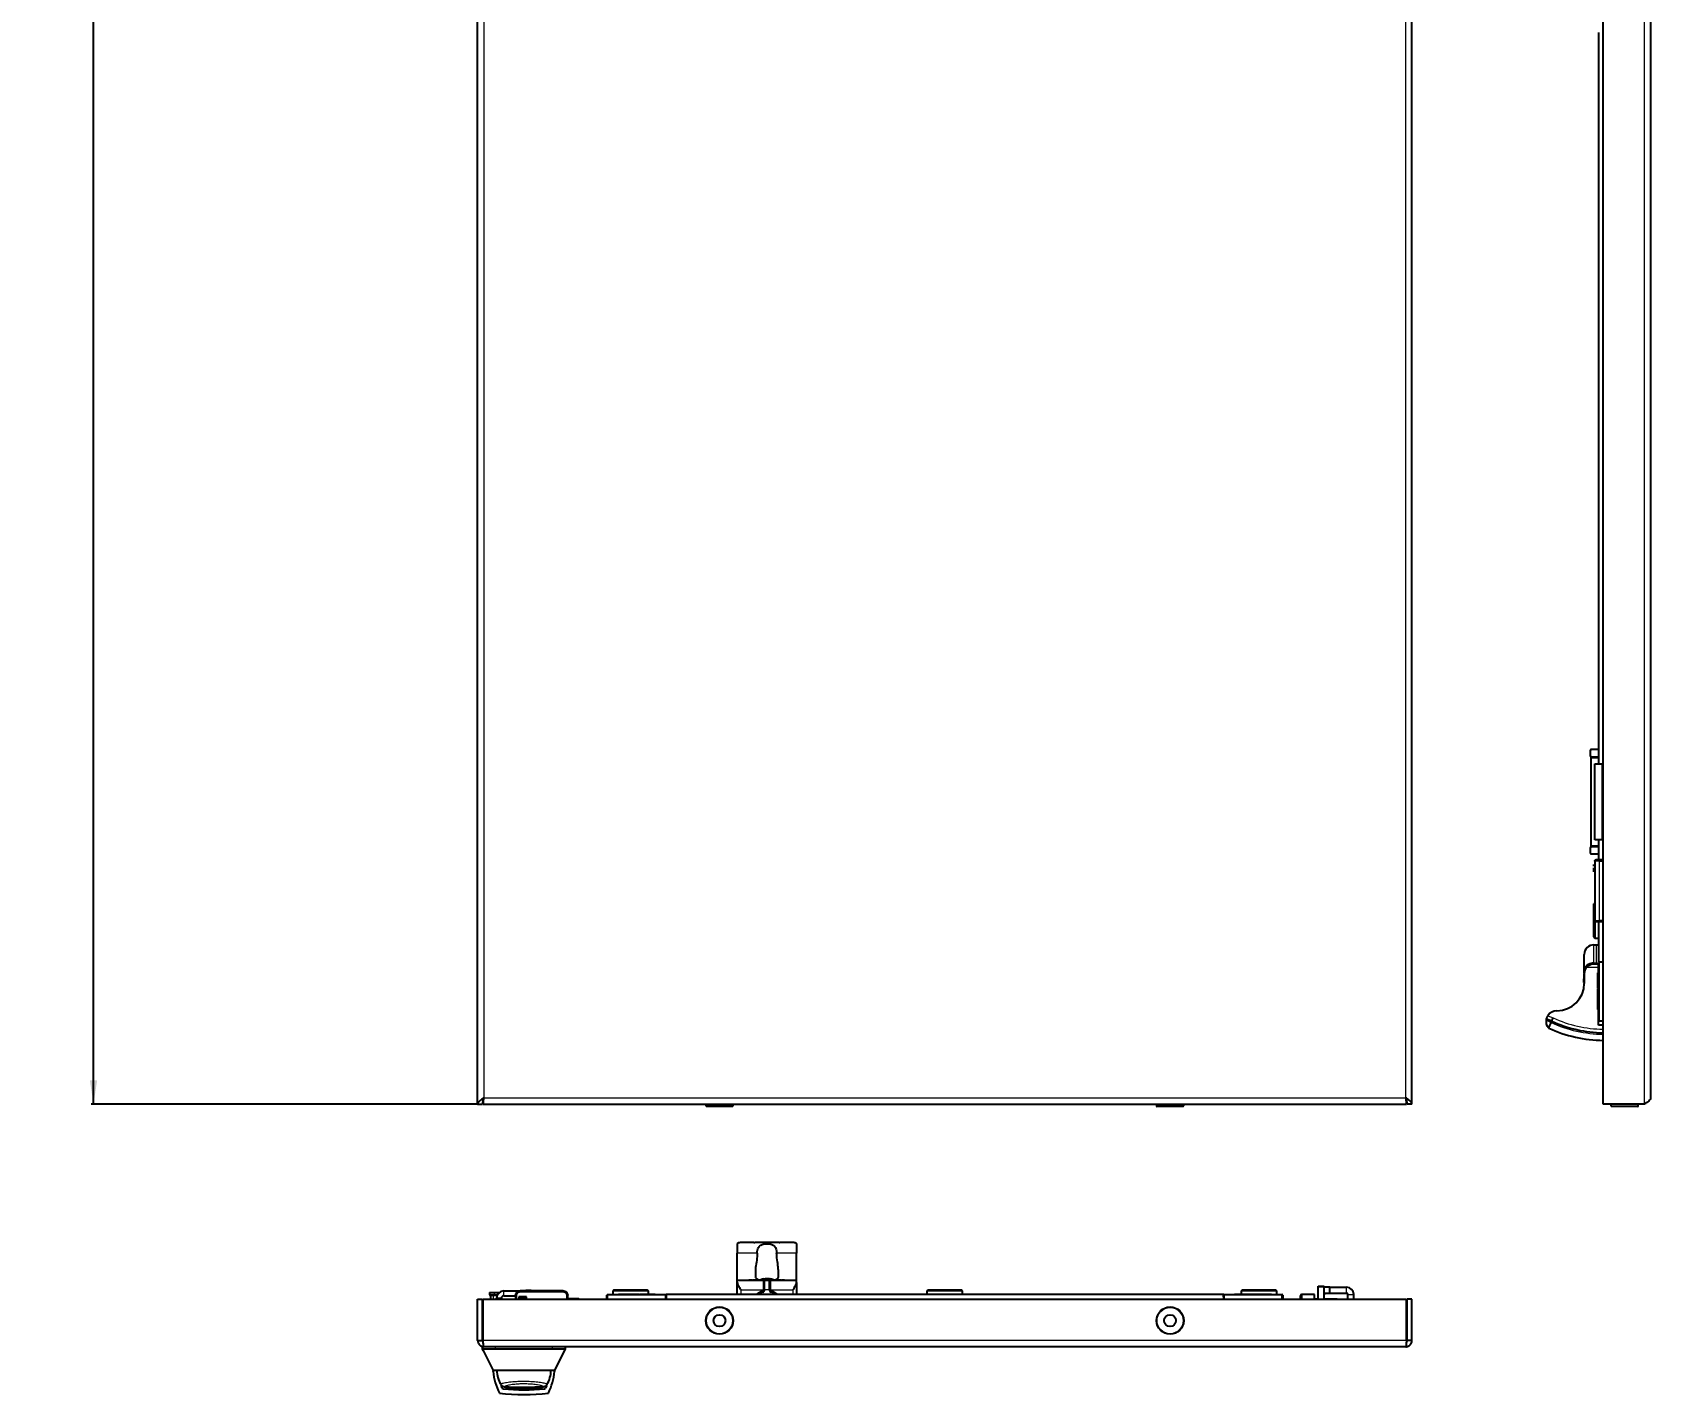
# Model space of a CAD drawing. Header units: millimetres. Extents: x -165 to 1228, y -811 to 1017.
# Drawn here: x -165 to 517, y -811 to -236 of the extents above; entities that cross this region are included whole.
import ezdxf

# ---------------------------------------------------------------- set-up
doc = ezdxf.new("R2010")
doc.units = ezdxf.units.MM
doc.layers.add('FORMAT', color=7, linetype='Continuous')
doc.styles.add('SLDTEXTSTYLE0', font='TXT', dxfattribs={"width": 0.75})
doc.dimstyles.new('SLDDIMSTYLE0', dxfattribs={"dimtxt": 20, "dimasz": 10, "dimexe": 0, "dimexo": 0.0625, "dimgap": 5, "dimtad": 2, "dimdec": 1, "dimrnd": 1e-09, "dimzin": 12, "dimdsep": 46, "dimtxsty": 'SLDTEXTSTYLE0', "dimsah": 1, "dimcen": 0.09, "dimadec": 0, "dimazin": 3, "dimtfac": 1, "dimtofl": 0, "dimtmove": 0, "dimatfit": 3, "dimfxl": 0, "dimfrac": 2, "dimtolj": 1, "dimtzin": 12, "dimarcsym": 0})

# ---------------------------------------------------------------- blocks, each defined once
blk = doc.blocks.new('_D_1')
at = {"layer": 'FORMAT'}
for p, q in [((22.59, 866.64), (-140.4, 866.64)), ((-139.4, -688.36), (-139.4, 866.64)), ((22.59, -688.36), (-140.4, -688.36))]:
    blk.add_line(p, q, dxfattribs=at)
for points in [[(-139.4, 866.64), (-140.94, 856.64), (-137.86, 856.64)], [(-139.4, -688.36), (-137.86, -678.36), (-140.94, -678.36)]]:
    blk.add_solid(points, dxfattribs=at)
at = {"layer": 'FORMAT', "insert": (-165.18, 59.58), "char_height": 20, "attachment_point": 1, "rotation": 90, "style": 'SLDTEXTSTYLE0'}
blk.add_mtext('1555', dxfattribs=at)

msp = doc.modelspace()

# ---------------------------------------------------------------- linework, layer by layer
at = {"color": 7, "linetype": 'Continuous', "lineweight": 25}
for p, q in [((22.6, -688.36), (22.6, 866.64)), ((416.6, -688.36), (416.6, 866.64)), ((497.27, -688.36), (497.27, 866.64)), ((517.27, 11.64), (517.27, -685.76)), ((495.27, -236.36), (495.27, -544.86)), ((495.27, -538.86), (492.22, -538.86)), ((491.72, -539.36), (491.72, -541.36)), ((492.22, -541.86), (495.27, -541.86)), ((492.22, -541.86), (492.22, -542.16)), ((492.22, -579.56), (492.22, -542.16)), ((492.22, -542.16), (495.22, -542.16)), ((493.77, -544.86), (496.77, -544.86)), ((493.77, -576.86), (493.77, -544.86)), ((494.72, -541.86), (494.72, -542.16)), ((495.22, -542.16), (495.27, -542.16)), ((497.27, -544.86), (496.77, -544.86)), ((495.22, -579.56), (492.22, -579.56)), ((492.22, -579.56), (492.22, -579.86)), ((495.27, -579.86), (492.22, -579.86)), ((496.77, -576.86), (493.77, -576.86)), ((494.72, -579.56), (494.72, -579.86)), ((495.27, -579.56), (495.22, -579.56)), ((495.27, -576.86), (495.27, -585.36)), ((496.77, -576.86), (497.27, -576.86)), ((491.72, -580.36), (491.72, -582.36)), ((492.22, -582.86), (495.27, -582.86)), ((493.67, -585.86), (493.67, -610.86)), ((497.27, -585.36), (495.67, -585.36)), ((493.67, -603.46), (493.27, -603.86)), ((493.27, -610.86), (493.27, -603.86)), ((493.27, -617.86), (493.27, -610.86)), ((493.77, -610.86), (493.77, -618.36)), ((495.27, -611.36), (495.27, -628.36)), ((495.67, -611.36), (497.27, -611.36)), ((493.27, -617.86), (493.77, -618.36)), ((493.77, -618.36), (495.27, -618.36)), ((489.27, -631.15), (489.27, -625.21)), ((489.27, -631.15), (489.27, -625.21)), ((493.27, -621.21), (493.3, -621.21)), ((493.27, -621.21), (493.27, -621.21)), ((493.3, -621.21), (494.26, -621.21)), ((494.26, -621.21), (495.27, -621.21)), ((489.17, -633.54), (489.27, -633.54)), ((489.17, -633.67), (489.27, -633.67)), ((489.17, -633.67), (489.17, -635.23)), ((489.27, -633.21), (489.27, -631.15)), ((489.27, -633.21), (489.27, -637.46)), ((493.27, -629.21), (495.27, -629.21)), ((495.07, -633.01), (495.27, -633.01)), ((495.07, -635.97), (495.07, -633.01)), ((495.27, -628.36), (495.57, -628.36)), ((495.27, -653.06), (495.27, -628.66)), ((495.57, -628.36), (496.22, -628.36)), ((496.22, -628.36), (497.27, -628.36)), ((489.16, -635.36), (489.17, -635.36)), ((489.17, -635.23), (489.27, -635.23)), ((489.17, -635.36), (489.27, -635.36)), ((489.17, -635.43), (489.27, -635.43)), ((489.17, -635.56), (489.27, -635.56)), ((489.17, -636.56), (489.17, -635.56)), ((489.17, -637.06), (489.17, -636.56)), ((489.17, -636.56), (489.27, -636.56)), ((489.17, -637.06), (489.27, -637.06)), ((495.05, -639.4), (495.27, -639.4)), ((495.07, -635.97), (495.27, -635.97)), ((495.07, -637.96), (495.07, -635.97)), ((495.07, -637.96), (495.27, -637.96)), ((495.07, -639.31), (495.07, -637.96)), ((495.07, -639.31), (495.27, -639.31)), ((495.07, -640.97), (495.07, -639.57)), ((495.07, -640.97), (495.27, -640.97)), ((495.07, -642.02), (495.07, -640.97)), ((495.07, -642.56), (495.05, -642.56)), ((495.07, -642.02), (495.27, -642.02)), ((495.07, -643.89), (495.07, -642.02)), ((495.07, -643.89), (495.27, -643.89)), ((495.07, -644.69), (495.07, -643.89)), ((495.07, -644.69), (495.27, -644.69)), ((475.54, -653.39), (473.38, -652.5)), ((495.07, -648.5), (495.27, -648.5)), ((495.27, -655.01), (495.27, -653.06)), ((497.27, -655.01), (495.27, -655.01)), ((497.27, -653.36), (495.57, -653.36)), ((22.6, -688.36), (24.6, -688.36)), ((24.9, -688.36), (24.9, -686.36)), ((24.9, -688.36), (414.3, -688.36)), ((118.85, -688.36), (118.85, -689.11)), ((130.35, -689.11), (130.35, -688.36)), ((308.85, -688.36), (308.85, -689.11)), ((320.35, -689.11), (320.35, -688.36)), ((414.3, -686.36), (414.3, -688.36)), ((416.6, -688.36), (414.6, -688.36)), ((514.67, -688.36), (497.27, -688.36)), ((500.52, -688.36), (500.52, -689.11)), ((512.02, -689.11), (512.02, -688.36)), ((127.61, -689.36), (119.1, -689.36)), ((130.1, -689.36), (127.61, -689.36)), ((320.1, -689.36), (309.1, -689.36)), ((511.77, -689.36), (500.77, -689.36)), ((132.1, -747.35), (132.1, -751.18)), ((139.12, -746.79), (133.6, -746.79)), ((140.01, -746.74), (139.49, -746.74)), ((149.2, -746.68), (140.01, -746.68)), ((149.72, -746.74), (149.2, -746.73)), ((155.6, -746.79), (150.08, -746.79)), ((157.1, -747.35), (157.1, -751.18)), ((132.1, -762.68), (132.1, -751.18)), ((157.1, -762.68), (157.1, -751.18)), ((132.1, -763.56), (132.1, -762.68)), ((132.1, -762.68), (145.6, -762.68)), ((132.1, -768.68), (132.1, -763.56)), ((136.98, -762.58), (136.98, -762.68)), ((137.12, -762.58), (137.12, -762.68)), ((137.24, -762.58), (137.24, -762.68)), ((138.05, -762.58), (137.24, -762.58)), ((138.05, -762.58), (138.05, -762.68)), ((138.2, -762.58), (138.2, -762.68)), ((138.32, -762.58), (138.32, -762.68)), ((138.66, -762.58), (138.66, -762.68)), ((138.84, -762.58), (138.84, -762.68)), ((139.38, -762.58), (139.38, -762.68)), ((139.75, -758.47), (139.75, -761.05)), ((139.85, -762.58), (139.85, -762.68)), ((140.02, -762.58), (140.02, -762.68)), ((140.48, -762.58), (140.48, -762.68)), ((140.62, -762.58), (140.62, -762.68)), ((140.74, -762.58), (140.74, -762.68)), ((141.05, -762.58), (141.05, -762.68)), ((142.33, -762.58), (141.21, -762.58)), ((142.33, -762.58), (142.33, -762.68)), ((142.47, -762.58), (142.47, -762.68)), ((142.66, -762.58), (142.66, -762.68)), ((142.67, -762.58), (142.67, -762.68)), ((143.27, -762.58), (142.67, -762.58)), ((143.27, -762.58), (143.27, -762.68)), ((143.53, -762.36), (143.51, -762.13)), ((143.58, -762.36), (143.54, -762.06)), ((143.56, -762.21), (143.56, -762.13)), ((144.16, -762.58), (143.59, -762.58)), ((143.6, -766.68), (143.6, -762.68)), ((143.6, -762.68), (145.6, -762.68)), ((144.16, -762.58), (144.16, -762.68)), ((144.17, -762.58), (144.17, -762.68)), ((144.17, -762.58), (144.35, -762.58)), ((144.35, -762.58), (144.35, -762.58)), ((144.35, -762.58), (144.35, -762.68)), ((144.37, -762.58), (144.37, -762.68)), ((144.38, -762.09), (144.38, -762.06)), ((144.52, -762.58), (144.52, -762.68)), ((145.32, -762.58), (144.52, -762.58)), ((145.32, -762.58), (145.32, -762.68)), ((145.46, -762.58), (145.46, -762.68)), ((145.58, -762.58), (145.58, -762.68)), ((145.6, -762.68), (145.6, -766.68)), ((145.65, -762.13), (145.66, -762.06)), ((145.68, -762.61), (145.87, -762.61)), ((146.01, -762.25), (146.02, -762.13)), ((146.01, -762.58), (146.01, -762.68)), ((146.1, -762.68), (157.1, -762.68)), ((146.14, -762.58), (146.14, -762.68)), ((146.51, -762.58), (146.51, -762.68)), ((146.76, -762.58), (146.76, -762.68)), ((146.88, -762.58), (146.88, -762.68)), ((147.02, -762.58), (147.02, -762.68)), ((147.14, -762.58), (147.14, -762.68)), ((147.57, -762.58), (147.57, -762.68)), ((147.6, -762.58), (147.57, -762.58)), ((147.61, -762.58), (147.61, -762.68)), ((147.64, -762.58), (147.64, -762.68)), ((147.81, -762.58), (147.81, -762.68)), ((148.16, -762.58), (148.16, -762.68)), ((148.65, -762.58), (148.65, -762.68)), ((148.84, -762.58), (148.84, -762.68)), ((149.19, -762.58), (149.19, -762.68)), ((149.34, -762.58), (149.34, -762.68)), ((150.4, -762.58), (149.34, -762.58)), ((149.45, -761.05), (149.45, -758.47)), ((150.4, -762.58), (150.4, -762.68)), ((150.71, -762.58), (150.71, -762.68)), ((150.88, -762.58), (150.88, -762.68)), ((151.25, -762.58), (151.25, -762.68)), ((152.01, -762.58), (151.25, -762.58)), ((152.01, -762.58), (152.01, -762.68)), ((157.1, -763.56), (157.1, -762.68)), ((157.1, -763.56), (157.1, -768.68)), ((22.6, -770.68), (24.6, -770.68)), ((22.6, -788.08), (22.6, -770.68)), ((24.6, -788.08), (24.6, -770.68)), ((24.9, -788.08), (24.9, -770.68)), ((24.9, -770.68), (414.3, -770.68)), ((27.6, -767.78), (27.6, -768.68)), ((27.6, -767.78), (29.6, -767.78)), ((29.6, -769.08), (28, -769.08)), ((28.2, -770.68), (28.1, -769.08)), ((29.6, -767.78), (31.8, -767.78)), ((30.81, -769.08), (29.6, -769.08)), ((30.6, -770.68), (30.6, -770.18)), ((32.6, -770.68), (32.6, -770.18)), ((33.6, -767.18), (40.1, -767.18)), ((33.6, -769.18), (38.6, -769.18)), ((38.6, -769.08), (38.6, -770.68)), ((43.2, -769.63), (40, -769.63)), ((40, -769.63), (40, -770.68)), ((40, -770.38), (43.2, -770.38)), ((58.6, -767.08), (40.6, -767.08)), ((43.2, -770.68), (43.2, -769.63)), ((60.6, -770.68), (60.6, -769.08)), ((65, -770.48), (60.6, -770.48)), ((77.1, -770.68), (77.1, -768.98)), ((77.4, -768.68), (101.8, -768.68)), ((80.1, -766.68), (79.6, -767.18)), ((79.6, -767.18), (79.6, -768.68)), ((94.6, -767.18), (79.6, -767.18)), ((80.1, -766.68), (94.1, -766.68)), ((81.96, -768.48), (81.96, -768.68)), ((85.77, -768.48), (85.77, -768.68)), ((85.77, -768.48), (86.57, -768.48)), ((86.57, -768.48), (86.57, -768.68)), ((86.57, -768.48), (88.44, -768.48)), ((87.9, -768.48), (87.9, -768.46)), ((88.44, -768.48), (88.44, -768.68)), ((88.44, -768.48), (89.49, -768.48)), ((89.49, -768.48), (89.49, -768.68)), ((89.49, -768.48), (90.89, -768.48)), ((91.06, -768.46), (91.06, -768.68)), ((91.15, -768.48), (91.15, -768.68)), ((91.15, -768.48), (92.5, -768.48)), ((92.5, -768.48), (92.5, -768.68)), ((92.5, -768.48), (94.5, -768.48)), ((94.6, -767.18), (94.1, -766.68)), ((94.5, -768.48), (94.5, -768.68)), ((94.5, -768.48), (97.45, -768.48)), ((94.6, -768.48), (94.6, -767.18)), ((97.45, -768.48), (97.45, -768.68)), ((337.1, -768.68), (102.1, -768.68)), ((102.1, -768.68), (102.1, -768.98)), ((102.1, -768.98), (102.1, -769.63)), ((102.1, -769.63), (102.1, -770.68)), ((143.6, -766.68), (143.6, -766.71)), ((145.6, -766.71), (145.6, -766.68)), ((212.6, -766.68), (212.1, -767.18)), ((212.1, -767.18), (212.1, -768.68)), ((226.1, -767.18), (212.1, -767.18)), ((212.6, -766.68), (225.66, -766.68)), ((225.66, -766.68), (226.6, -766.68)), ((227.1, -767.18), (226.1, -767.18)), ((227.1, -767.18), (226.6, -766.68)), ((227.1, -768.68), (227.1, -767.18)), ((337.1, -768.68), (337.1, -768.98)), ((337.1, -769.63), (337.1, -768.98)), ((337.1, -769.63), (337.1, -770.68)), ((337.4, -768.68), (361.8, -768.68)), ((341.75, -768.48), (341.75, -768.68)), ((341.75, -768.48), (342.1, -768.48)), ((342.1, -768.48), (342.1, -768.68)), ((342.1, -768.48), (342.35, -768.48)), ((342.35, -768.48), (342.35, -768.68)), ((342.35, -768.48), (342.46, -768.48)), ((342.46, -768.48), (342.46, -768.68)), ((343.49, -768.48), (343.49, -768.68)), ((343.49, -768.48), (344.14, -768.48)), ((344.16, -768.48), (344.16, -768.68)), ((344.16, -768.48), (344.5, -768.48)), ((344.5, -768.48), (344.5, -768.68)), ((345.1, -766.68), (344.6, -767.18)), ((344.6, -767.18), (344.6, -768.48)), ((359.6, -767.18), (344.6, -767.18)), ((345.1, -766.68), (359.1, -766.68)), ((347.82, -768.68), (347.82, -768.46)), ((347.95, -768.48), (348.73, -768.48)), ((348.73, -768.48), (349.53, -768.48)), ((348.73, -768.48), (348.73, -768.68)), ((349.53, -768.48), (349.53, -768.68)), ((349.53, -768.48), (350.01, -768.48)), ((350.01, -768.48), (350.01, -768.68)), ((350.01, -768.48), (351.4, -768.48)), ((351.04, -768.46), (351.04, -768.48)), ((351.4, -768.48), (351.4, -768.68)), ((351.4, -768.48), (352.45, -768.48)), ((352.45, -768.48), (352.45, -768.68)), ((353.5, -768.48), (353.5, -768.68)), ((353.5, -768.48), (355.46, -768.48)), ((355.46, -768.48), (355.46, -768.68)), ((355.46, -768.48), (357.45, -768.48)), ((357.45, -768.48), (357.45, -768.68)), ((359.6, -767.18), (359.1, -766.68)), ((359.6, -768.68), (359.6, -767.18)), ((362.1, -768.98), (362.1, -770.68)), ((369.55, -770.68), (369.55, -769.23)), ((375.55, -768.63), (370.15, -768.63)), ((375.55, -770.68), (375.55, -768.63)), ((377.05, -770.63), (375.8, -770.63)), ((377.05, -765.63), (377.05, -765.13)), ((377.05, -765.13), (379.55, -765.13)), ((377.05, -770.68), (377.05, -765.63)), ((379.55, -765.13), (379.55, -765.63)), ((379.55, -770.68), (379.55, -765.63)), ((380.05, -765.63), (379.55, -765.67)), ((385, -770.63), (379.55, -770.63)), ((382.05, -765.63), (380.05, -765.63)), ((380.05, -768.13), (382.05, -768.13)), ((382.05, -765.63), (389.05, -765.63)), ((382.05, -768.13), (382.05, -765.63)), ((382.05, -768.13), (389.05, -768.13)), ((385.05, -770.68), (385, -770.63)), ((385, -770.68), (385, -770.63)), ((389.55, -770.68), (389.55, -768.63)), ((392.05, -770.68), (392.05, -768.63)), ((414.3, -788.08), (414.3, -770.68)), ((416.6, -770.68), (414.6, -770.68)), ((414.6, -788.08), (414.6, -770.68)), ((416.6, -788.08), (416.6, -770.68)), ((22.6, -788.08), (24.6, -788.08)), ((24.6, -791.68), (24.6, -790.68)), ((25.2, -790.68), (24.6, -790.68)), ((414, -790.68), (25.2, -790.68)), ((55.1, -800.68), (59.63, -791.63)), ((59.6, -791.68), (59.6, -790.68)), ((416.6, -788.08), (414.6, -788.08)), ((54.1, -791.68), (30.1, -791.68)), ((31.5, -800.68), (29.1, -800.68)), ((29.14, -800.68), (29.14, -800.89)), ((52.7, -800.68), (31.5, -800.68)), ((55.1, -800.68), (52.7, -800.68)), ((55.06, -800.89), (55.06, -800.68)), ((36.27, -807.67), (47.87, -807.67)), ((36.27, -807.67), (36.42, -807.67))]:
    msp.add_line(p, q, dxfattribs=at)
at = {"color": 8, "linetype": 'Continuous', "lineweight": 18}
for p, q in [((414, -685.76), (414, 864.04)), ((514.67, -688.36), (514.67, 866.64)), ((25.2, 11.67), (25.2, -685.76)), ((495.22, -542.16), (495.22, -541.86)), ((495.22, -544.86), (495.22, -542.16)), ((496.77, -576.86), (496.77, -544.86)), ((495.22, -579.56), (495.22, -576.86)), ((495.22, -579.86), (495.22, -579.56)), ((495.67, -585.86), (497.27, -585.86)), ((495.67, -610.86), (495.67, -585.86)), ((497.27, -610.86), (495.67, -610.86)), ((489.27, -625.21), (489.27, -625.21)), ((493.3, -628.71), (493.3, -621.21)), ((494.26, -621.21), (494.26, -628.71)), ((495.27, -630.71), (490.15, -630.71)), ((493.27, -629.21), (493.27, -628.71)), ((493.27, -628.71), (493.3, -628.71)), ((493.3, -629.21), (493.3, -628.71)), ((493.3, -628.71), (494.26, -628.71)), ((494.26, -628.71), (495.27, -628.71)), ((495.27, -628.66), (495.57, -628.66)), ((495.57, -628.36), (495.57, -628.66)), ((495.57, -628.66), (495.57, -653.06)), ((497.27, -628.66), (495.57, -628.66)), ((495.07, -647.27), (495.27, -647.27)), ((473.94, -651.11), (476.14, -652.02)), ((495.27, -653.06), (495.57, -653.06)), ((495.57, -653.06), (497.27, -653.06)), ((495.57, -653.06), (495.57, -653.36)), ((25.2, -685.76), (414, -685.76)), ((118.85, -689.11), (127.75, -689.11)), ((127.75, -689.11), (130.35, -689.11)), ((308.85, -689.11), (320.35, -689.11)), ((500.52, -689.11), (512.02, -689.11)), ((140.51, -751.18), (132.1, -751.18)), ((157.1, -751.18), (148.69, -751.18)), ((141.21, -762.58), (141.21, -762.68)), ((143.1, -766.68), (143.1, -762.68)), ((146.1, -762.68), (146.1, -766.68)), ((27.6, -768.68), (29.6, -768.68)), ((29.1, -769.08), (29.2, -770.68)), ((29.6, -767.78), (29.6, -768.68)), ((29.6, -769.08), (29.6, -768.68)), ((29.6, -768.68), (31, -768.68)), ((32.6, -770.18), (30.6, -770.18)), ((33.6, -769.18), (33.6, -767.18)), ((39.1, -770.68), (39.1, -769.08)), ((43.2, -769.83), (40, -769.83)), ((40.6, -767.58), (58.6, -767.58)), ((60.1, -769.08), (60.1, -770.68)), ((65, -770.68), (65, -770.48)), ((77.4, -768.98), (77.1, -768.98)), ((77.4, -768.68), (77.4, -768.98)), ((77.4, -768.98), (77.4, -770.68)), ((101.8, -768.98), (77.4, -768.98)), ((83.2, -768.48), (83.2, -768.68)), ((101.8, -768.68), (101.8, -768.98)), ((101.8, -770.68), (101.8, -768.98)), ((102.1, -768.98), (101.8, -768.98)), ((133.6, -766.68), (143.1, -766.68)), ((133.6, -766.68), (133.6, -768.68)), ((142.74, -767.19), (142.88, -767.67)), ((143.1, -766.71), (143.1, -766.68)), ((143.1, -766.68), (143.6, -766.68)), ((143.1, -766.71), (143.6, -766.71)), ((145.6, -766.68), (143.6, -766.68)), ((145.6, -766.68), (146.1, -766.68)), ((145.6, -766.71), (146.1, -766.71)), ((146.1, -766.68), (146.1, -766.71)), ((146.1, -766.68), (155.6, -766.68)), ((146.33, -767.67), (146.46, -767.19)), ((155.6, -768.68), (155.6, -766.68)), ((337.4, -768.98), (337.1, -768.98)), ((337.4, -768.98), (337.4, -768.68)), ((337.4, -768.98), (337.4, -770.68)), ((361.8, -768.98), (337.4, -768.98)), ((346.23, -768.48), (346.23, -768.68)), ((361.8, -768.68), (361.8, -768.98)), ((361.8, -770.68), (361.8, -768.98)), ((362.1, -768.98), (361.8, -768.98)), ((370.15, -768.63), (370.15, -770.68)), ((375.8, -770.63), (375.8, -770.68)), ((379.55, -765.63), (377.05, -765.63)), ((389.05, -768.13), (389.05, -765.63)), ((389.55, -768.63), (392.05, -768.63)), ((414.3, -788.08), (24.9, -788.08)), ((30.1, -791.68), (30.1, -790.68)), ((54.1, -791.68), (54.1, -790.68))]:
    msp.add_line(p, q, dxfattribs=at)
at = {"color": 7, "linetype": 'Continuous', "lineweight": 25, "flags": 128}
for points in [[(414.6, -777.18), (414.46, -776.93), (414.3, -776.66)], [(414.3, -785.7), (414.46, -785.43), (414.6, -785.18)], [(32.99, -808.11), (32.63, -807.22), (32.52, -806.94)], [(51.8, -806.63), (51.58, -807.22), (51.22, -808.11)]]:
    msp.add_lwpolyline(points, dxfattribs=at)
at = {"color": 8, "linetype": 'Continuous', "lineweight": 18, "flags": 128}
for points in [[(414.3, -777.26), (414.59, -777.85), (414.6, -777.87)], [(414.6, -784.5), (414.59, -784.52), (414.3, -785.11)]]:
    msp.add_lwpolyline(points, dxfattribs=at)
at = {"color": 7, "linetype": 'Continuous', "lineweight": 25}
for centre, radius in [((124.6, -779.68), 5.75), ((124.6, -779.68), 2.5), ((314.6, -779.68), 5.75), ((314.6, -779.68), 2.5)]:
    msp.add_circle(centre, radius, dxfattribs=at)
at = {"color": 8, "linetype": 'Continuous', "lineweight": 18}
for centre in [(124.6, -779.68), (314.6, -779.68)]:
    msp.add_circle(centre, 5.5, dxfattribs=at)
at = {"color": 7, "linetype": 'Continuous', "lineweight": 25}
for centre, radius, start, end in [((492.22, -539.36), 0.5, 90, 180), ((492.22, -541.36), 0.5, 180, 270), ((492.22, -580.36), 0.5, 90, 180), ((492.22, -582.36), 0.5, 180, 270), ((493.27, -625.21), 4, 90, 180), ((493.27, -625.21), 4, 90, 180), ((493.27, -633.21), 4, 141.31781, 180), ((495.57, -628.66), 0.3, 90, 180), ((477.77, -637.46), 11.5, 270, 0), ((477.77, -653.46), 4.5, 90, 148.43185), ((498.27, -603.31), 55, 245.58594, 268.9582), ((495.57, -653.06), 0.3, 180, 270), ((498.27, -603.31), 58.2, 245.70354, 269.01549), ((119.1, -689.11), 0.25, 180, 270), ((130.1, -689.11), 0.25, 270, 0), ((309.1, -689.11), 0.25, 180, 270), ((320.1, -689.11), 0.25, 270, 0), ((500.77, -689.11), 0.25, 180, 270), ((511.77, -689.11), 0.25, 270, 0), ((144.6, -769.98), 8, 98.41771, 108.44436), ((144.63, -766.32), 4.34, 104.99458, 114.66368), ((143.29, -767.89), 5.54, 85.14071, 94.85929), ((143.64, -762.15), 0.133, 135.20997, 169.83797), ((144.66, -770.08), 8.03, 91.99978, 97.83609), ((145.01, -763.73), 1.85, 119.67191, 132.73716), ((145.08, -768.55), 6.5, 92.24647, 98.7173), ((144.13, -768.5), 6.45, 85.77538, 87.76397), ((144.55, -770.08), 8.03, 82.16391, 88.00022), ((144.45, -766.4), 4.43, 65.15746, 74.45727), ((145.53, -763.69), 1.64, 72.5824, 85.536), ((144.6, -769.98), 8, 70.1778, 81.58229), ((144.61, -769.02), 7.03, 70.80686, 78.43412), ((146.62, -764.71), 2.36, 82.549, 97.451), ((28, -768.68), 0.4, 180, 270), ((33.6, -770.18), 3, 90, 180), ((33.6, -770.18), 1, 90, 180), ((65, -771.08), 0.6, 41.81031, 90), ((77.4, -768.98), 0.3, 90, 180), ((101.8, -768.98), 0.3, 0, 90), ((144.6, -773.68), 6.25, 106.01339, 126.8699), ((142.6, -766.71), 1, 286.01339, 0), ((146.6, -766.71), 1, 180, 253.98661), ((144.6, -773.68), 6.25, 53.1301, 73.98661), ((337.4, -768.98), 0.3, 90, 180), ((361.8, -768.98), 0.3, 0, 90), ((370.15, -769.23), 0.6, 90, 180), ((375.8, -770.38), 0.25, 180, 270), ((380.05, -768.63), 0.5, 90, 180), ((389.05, -768.63), 3, 0, 90), ((389.05, -768.63), 0.5, 360, 90), ((407.1, -781.18), 7.5, 343.7398, 16.2602), ((21.16, -800.89), 7.98, 358.26695, 359.99994), ((55.99, -798.33), 27, 185.96099, 206.16954), ((42.1, -800.68), 11.4, 180, 210.87421), ((42.1, -800.68), 11.4, 329.05608, 0), ((28.21, -798.33), 27, 333.83046, 354.03918), ((63.04, -800.89), 7.98, 180, 181.7325), ((42.1, -728.89), 82, 262.75342, 277.24658), ((33.45, -807.92), 0.5, 203.04365, 263.74905), ((42.1, -728.89), 80, 263.74905, 276.25095), ((50.76, -807.92), 0.5, 276.25095, 336.95635)]:
    msp.add_arc(centre, radius, start, end, dxfattribs=at)
at = {"color": 8, "linetype": 'Continuous', "lineweight": 18}
for centre, radius, start, end in [((493.27, -633.21), 4.5, 90, 152.71955), ((493.77, -628.72), 0.491, 271.15589, 1.11103), ((498.27, -603.31), 55.65, 245.60841, 268.97035), ((498.27, -603.31), 53.5, 245.55903, 268.92899), ((144.6, -773.68), 6.75, 106.01339, 132.20545), ((142.6, -766.71), 0.5, 286.01339, 0), ((146.6, -766.71), 0.5, 180, 253.98661), ((144.6, -773.68), 6.75, 47.79455, 73.98661)]:
    msp.add_arc(centre, radius, start, end, dxfattribs=at)
at = {"color": 7, "linetype": 'Continuous', "lineweight": 25}
for points in [[(493.67, -585.86), (493.68, -585.79), (493.69, -585.66), (493.81, -585.5), (493.98, -585.38), (494.11, -585.37), (494.17, -585.36)], [(495.67, -585.36), (495.48, -585.36), (495.08, -585.36), (494.59, -585.36), (494.24, -585.36), (494.19, -585.36), (494.17, -585.36)], [(494.17, -611.36), (494.11, -611.35), (493.98, -611.34), (493.81, -611.22), (493.69, -611.06), (493.68, -610.93), (493.67, -610.86)], [(494.17, -611.36), (494.19, -611.36), (494.24, -611.36), (494.59, -611.36), (495.08, -611.36), (495.48, -611.36), (495.67, -611.36)], [(38.6, -769.08), (38.63, -768.82), (38.69, -768.3), (39.15, -767.64), (39.82, -767.17), (40.34, -767.11), (40.6, -767.08)], [(58.6, -767.08), (58.86, -767.11), (59.39, -767.17), (60.05, -767.64), (60.51, -768.3), (60.57, -768.82), (60.6, -769.08)]]:
    msp.add_open_spline(points, degree=3, dxfattribs=at)
at = {"color": 8, "linetype": 'Continuous', "lineweight": 18}
for points in [[(495.67, -585.86), (495.41, -585.86), (494.89, -585.86), (494.23, -585.86), (493.76, -585.86), (493.7, -585.86), (493.67, -585.86)], [(495.67, -585.36), (495.67, -585.37), (495.67, -585.38), (495.67, -585.5), (495.67, -585.66), (495.67, -585.79), (495.67, -585.86)], [(493.67, -610.86), (493.7, -610.86), (493.76, -610.86), (494.23, -610.86), (494.89, -610.86), (495.41, -610.86), (495.67, -610.86)], [(495.67, -610.86), (495.67, -610.93), (495.67, -611.06), (495.67, -611.22), (495.67, -611.34), (495.67, -611.35), (495.67, -611.36)], [(39.1, -769.08), (39.04, -769.08), (38.91, -769.08), (38.74, -769.08), (38.62, -769.08), (38.61, -769.08), (38.6, -769.08)], [(39.1, -769.08), (39.12, -768.89), (39.17, -768.49), (39.52, -768), (40.01, -767.65), (40.41, -767.6), (40.6, -767.58)], [(40.6, -767.08), (40.6, -767.09), (40.6, -767.1), (40.6, -767.22), (40.6, -767.39), (40.6, -767.52), (40.6, -767.58)], [(58.6, -767.58), (58.6, -767.52), (58.6, -767.39), (58.6, -767.22), (58.6, -767.1), (58.6, -767.09), (58.6, -767.08)], [(58.6, -767.58), (58.8, -767.6), (59.19, -767.65), (59.69, -768), (60.03, -768.49), (60.08, -768.89), (60.1, -769.08)], [(60.1, -769.08), (60.17, -769.08), (60.3, -769.08), (60.46, -769.08), (60.58, -769.08), (60.59, -769.08), (60.6, -769.08)]]:
    msp.add_open_spline(points, degree=3, dxfattribs=at)
at = {"color": 7, "linetype": 'Continuous', "lineweight": 25}
for points, knots in [([(493.37, -587.86), (493.37, -587.8), (493.37, -587.72), (493.37, -587.63), (493.37, -587.54), (493.37, -587.41), (493.37, -587.38), (493.37, -587.36)], [0, 0, 0, 0, 0.124693, 0.187182, 0.249773, 0.500039, 1, 1, 1, 1]), ([(493.37, -588.07), (493.37, -588.06), (493.37, -588.06), (493.37, -588.05), (493.37, -588.04), (493.37, -588.02), (493.37, -587.98), (493.37, -587.93), (493.37, -587.89), (493.37, -587.87), (493.37, -587.86)], [0, 0, 0, 0, 0.128825, 0.180169, 0.243397, 0.36986, 0.499864, 0.749649, 0.843476, 1, 1, 1, 1]), ([(493.37, -589.58), (493.37, -589.5), (493.37, -589.34), (493.37, -589.12), (493.37, -588.95), (493.37, -588.78), (493.37, -588.67), (493.37, -588.66), (493.37, -588.65)], [0, 0, 0, 0, 0.1250486, 0.2498861, 0.3708558, 0.4998199, 0.7496086, 1, 1, 1, 1]), ([(493.37, -590.42), (493.37, -590.41), (493.37, -590.4), (493.37, -590.31), (493.37, -590.22), (493.37, -590.09), (493.37, -589.88), (493.37, -589.7), (493.37, -589.58)], [0, 0, 0, 0, 0.25007, 0.379181, 0.500499, 0.62417, 0.750842, 1, 1, 1, 1]), ([(493.37, -606.3), (493.37, -606.31), (493.37, -606.32), (493.37, -606.41), (493.37, -606.5), (493.37, -606.63), (493.37, -606.84), (493.37, -607.02), (493.37, -607.15)], [0, 0, 0, 0, 0.25007, 0.379559, 0.500499, 0.624556, 0.750843, 1, 1, 1, 1]), ([(493.37, -607.15), (493.37, -607.18), (493.37, -607.26), (493.37, -607.42), (493.37, -607.6), (493.37, -607.78), (493.37, -607.94), (493.37, -608.05), (493.37, -608.06), (493.37, -608.07)], [0, 0, 0, 0, 0.062637, 0.125278, 0.250072, 0.374841, 0.499994, 0.749696, 1, 1, 1, 1]), ([(493.37, -608.65), (493.37, -608.66), (493.37, -608.66), (493.37, -608.67), (493.37, -608.68), (493.37, -608.7), (493.37, -608.77), (493.37, -608.82), (493.37, -608.86)], [0, 0, 0, 0, 0.13107, 0.182437, 0.243796, 0.371388, 0.500442, 1, 1, 1, 1]), ([(493.37, -608.86), (493.37, -608.89), (493.37, -608.94), (493.37, -609.03), (493.37, -609.09), (493.37, -609.18), (493.37, -609.31), (493.37, -609.34), (493.37, -609.36)], [0, 0, 0, 0, 0.062686, 0.125173, 0.187628, 0.250185, 0.500314, 1, 1, 1, 1]), ([(489.17, -633.54), (489.17, -633.54), (489.17, -633.54), (489.17, -633.57), (489.17, -633.62), (489.17, -633.66), (489.17, -633.67)], [0, 0, 0, 0, 0.280836, 0.55925, 0.779182, 1, 1, 1, 1]), ([(489.27, -633.14), (489.27, -633.14), (489.27, -633.14), (489.27, -633.13), (489.27, -633.12), (489.27, -633.03), (489.27, -632.7), (489.27, -632.07), (489.27, -631.47), (489.27, -631.15)], [0, 0, 0, 0, 0.00167, 0.003889, 0.009531, 0.034361, 0.132751, 0.526214, 1, 1, 1, 1]), ([(490.15, -630.71), (490.32, -630.52), (490.75, -630.05), (491.69, -629.47), (492.58, -629.24), (493.16, -629.21), (493.27, -629.21), (493.27, -629.21)], [0, 0, 0, 0, 0.19414, 0.485275, 0.898779, 0.996769, 1, 1, 1, 1]), ([(489.17, -635.23), (489.17, -635.25), (489.17, -635.29), (489.17, -635.33), (489.17, -635.36), (489.17, -635.36), (489.17, -635.36)], [0, 0, 0, 0, 0.280953, 0.559391, 0.779073, 1, 1, 1, 1]), ([(489.17, -635.29), (489.17, -635.32), (489.17, -635.36), (489.17, -635.43), (489.17, -635.43), (489.17, -635.43)], [0, 0, 0, 0, 0.280801, 0.559621, 1, 1, 1, 1]), ([(495.07, -647.27), (495.07, -646.89), (495.07, -646.19), (495.07, -645.34), (495.07, -644.89), (495.07, -644.87)], [0, 0, 0, 0, 0.522437, 0.975649, 1, 1, 1, 1]), ([(495.07, -648.5), (495.07, -648.32), (495.07, -647.98), (495.07, -647.49), (495.07, -647.27)], [0, 0, 0, 0, 0.5368, 1, 1, 1, 1]), ([(474.32, -656.35), (474.29, -656.32), (474.21, -656.22), (473.75, -655.58), (473.23, -654.39), (473.3, -653.22), (473.33, -652.73)], [0, 0, 0, 0, 0.101651, 0.345128, 0.729048, 1, 1, 1, 1]), ([(473.38, -652.5), (473.37, -652.55), (473.35, -652.62), (473.33, -652.71), (473.33, -652.73)], [0, 0, 0, 0, 0.789403, 1, 1, 1, 1]), ([(475.29, -653.99), (475.29, -653.99), (475.29, -653.98), (475.29, -653.97), (475.27, -653.94), (475.16, -653.84), (474.66, -653.52), (474.02, -653.15), (473.48, -652.82), (473.33, -652.73)], [0, 0, 0, 0, 0.003748, 0.008698, 0.018275, 0.054741, 0.199177, 0.774578, 1, 1, 1, 1]), ([(473.38, -652.5), (473.38, -652.48), (473.39, -652.45), (473.45, -652.2), (473.57, -651.84), (473.74, -651.45), (473.88, -651.21), (473.94, -651.11)], [0, 0, 0, 0, 0.2129, 0.425707, 0.640613, 0.853382, 1, 1, 1, 1]), ([(474.32, -656.35), (474.33, -656.3), (474.37, -656.21), (474.61, -655.64), (474.94, -654.85), (475.2, -654.22), (475.29, -653.99)], [0, 0, 0, 0, 0.237351, 0.529954, 0.830331, 1, 1, 1, 1]), ([(475.54, -653.39), (475.55, -653.38), (475.56, -653.35), (475.66, -653.11), (475.81, -652.76), (475.98, -652.39), (476.09, -652.13), (476.13, -652.03), (476.14, -652.02)], [0, 0, 0, 0, 0.214635, 0.429269, 0.643917, 0.858595, 0.982146, 1, 1, 1, 1]), ([(25.2, -685.76), (24.86, -685.98), (24.52, -686.19), (23.89, -686.63), (23.6, -686.84), (23.12, -687.28), (22.93, -687.49), (22.67, -687.93), (22.6, -688.14), (22.6, -688.36)], [0, 0, 0, 0, 0.25, 0.25, 0.5, 0.5, 0.75, 0.75, 1, 1, 1, 1]), ([(25.2, -685.76), (25.04, -686.19), (24.89, -686.63), (24.67, -687.49), (24.6, -687.93), (24.6, -688.36)], [0, 0, 0, 0, 0.5, 0.5, 1, 1, 1, 1]), ([(24.9, -686.36), (24.95, -686.36), (25, -686.3), (25.1, -686.07), (25.15, -685.92), (25.2, -685.76)], [0, 0, 0, 0, 0.5, 0.5, 1, 1, 1, 1]), ([(24.9, -688.36), (24.93, -688.36), (24.95, -688.29), (25, -688.03), (25.03, -687.84), (25.08, -687.36), (25.1, -687.07), (25.15, -686.44), (25.18, -686.1), (25.2, -685.76)], [0, 0, 0, 0, 0.25, 0.25, 0.5, 0.5, 0.75, 0.75, 1, 1, 1, 1]), ([(414, -685.76), (414.05, -685.92), (414.1, -686.07), (414.2, -686.3), (414.25, -686.36), (414.3, -686.36)], [0, 0, 0, 0, 0.5, 0.5, 1, 1, 1, 1]), ([(414, -685.76), (414.03, -686.1), (414.05, -686.44), (414.1, -687.07), (414.13, -687.36), (414.18, -687.84), (414.2, -688.03), (414.25, -688.29), (414.28, -688.36), (414.3, -688.36)], [0, 0, 0, 0, 0.25, 0.25, 0.5, 0.5, 0.75, 0.75, 1, 1, 1, 1]), ([(414.6, -688.36), (414.6, -687.93), (414.54, -687.49), (414.31, -686.63), (414.16, -686.19), (414, -685.76)], [0, 0, 0, 0, 0.5, 0.5, 1, 1, 1, 1]), ([(416.6, -688.36), (416.6, -688.14), (416.53, -687.93), (416.27, -687.49), (416.08, -687.28), (415.6, -686.84), (415.31, -686.63), (414.68, -686.19), (414.34, -685.98), (414, -685.76)], [0, 0, 0, 0, 0.25, 0.25, 0.5, 0.5, 0.75, 0.75, 1, 1, 1, 1]), ([(517.27, -685.76), (517.27, -685.98), (517.2, -686.19), (516.94, -686.63), (516.75, -686.84), (516.27, -687.28), (515.98, -687.49), (515.35, -687.93), (515.01, -688.14), (514.67, -688.36)], [0, 0, 0, 0, 0.25, 0.25, 0.5, 0.5, 0.75, 0.75, 1, 1, 1, 1]), ([(133.6, -746.79), (133.43, -746.79), (133.1, -746.8), (132.65, -746.86), (132.31, -746.98), (132.13, -747.15), (132.11, -747.29), (132.1, -747.35)], [0, 0, 0, 0, 0.2129, 0.425707, 0.640613, 0.853382, 1, 1, 1, 1]), ([(139.12, -746.79), (139.22, -746.78), (139.35, -746.76), (139.46, -746.75), (139.49, -746.74)], [0, 0, 0, 0, 0.789403, 1, 1, 1, 1]), ([(140.51, -751.18), (140.53, -750.77), (140.57, -749.94), (140.93, -748.84), (141.58, -748.04), (142.51, -747.55), (143.66, -747.3), (144.99, -747.26), (146.33, -747.43), (147.46, -747.9), (148.19, -748.7), (148.57, -749.73), (148.69, -750.59), (148.69, -751.08), (148.69, -751.18)], [0, 0, 0, 0, 0.088505, 0.177138, 0.262858, 0.344694, 0.430485, 0.525193, 0.625645, 0.723911, 0.812494, 0.894483, 0.978997, 1, 1, 1, 1]), ([(149.72, -746.74), (149.73, -746.74), (149.85, -746.76), (149.98, -746.77), (150.08, -746.79)], [0, 0, 0, 0, 0.161974, 1, 1, 1, 1]), ([(157.1, -747.35), (157.09, -747.27), (157.06, -747.11), (156.82, -746.94), (156.46, -746.84), (156.03, -746.79), (155.73, -746.79), (155.6, -746.79)], [0, 0, 0, 0, 0.205683, 0.411346, 0.618649, 0.832339, 1, 1, 1, 1]), ([(140.51, -751.18), (140.46, -752.18), (140.35, -754.32), (139.83, -756.76), (139.77, -758.07), (139.75, -758.47)], [0, 0, 0, 0, 0.378823, 0.812228, 1, 1, 1, 1]), ([(149.45, -758.47), (149.37, -757.56), (149.2, -755.7), (148.73, -753.1), (148.7, -751.57), (148.69, -751.18)], [0, 0, 0, 0, 0.417668, 0.852903, 1, 1, 1, 1]), ([(132.1, -763.56), (132.13, -763.73), (132.18, -764.16), (132.65, -765.1), (133.18, -765.99), (133.53, -766.57), (133.6, -766.68), (133.6, -766.68)], [0, 0, 0, 0, 0.19414, 0.485275, 0.898779, 0.996769, 1, 1, 1, 1]), ([(137.12, -762.58), (137.1, -762.58), (137.06, -762.58), (137.01, -762.58), (136.98, -762.58), (136.98, -762.58), (136.98, -762.58)], [0, 0, 0, 0, 0.280836, 0.55925, 0.779182, 1, 1, 1, 1]), ([(137.24, -762.58), (137.24, -762.58), (137.24, -762.58), (137.21, -762.58), (137.17, -762.58), (137.14, -762.58), (137.12, -762.58)], [0, 0, 0, 0, 0.280888, 0.559482, 0.77927, 1, 1, 1, 1]), ([(138.2, -762.58), (138.19, -762.58), (138.15, -762.58), (138.1, -762.58), (138.07, -762.58), (138.05, -762.58)], [0, 0, 0, 0, 0.280638, 0.560877, 1, 1, 1, 1]), ([(138.32, -762.58), (138.32, -762.58), (138.32, -762.58), (138.29, -762.58), (138.25, -762.58), (138.22, -762.58), (138.2, -762.58)], [0, 0, 0, 0, 0.280941, 0.559114, 0.779089, 1, 1, 1, 1]), ([(138.84, -762.58), (138.78, -762.58), (138.67, -762.58), (138.66, -762.58), (138.66, -762.58)], [0, 0, 0, 0, 0.559312, 1, 1, 1, 1]), ([(139.38, -762.58), (139.32, -762.58), (139.2, -762.58), (139, -762.58), (138.9, -762.58), (138.84, -762.58)], [0, 0, 0, 0, 0.280496, 0.560765, 1, 1, 1, 1]), ([(139.85, -762.58), (139.78, -762.58), (139.66, -762.58), (139.46, -762.58), (139.38, -762.58)], [0, 0, 0, 0, 0.560137, 1, 1, 1, 1]), ([(139.75, -761.05), (139.79, -761.33), (139.88, -761.87), (140.67, -762.33), (141.66, -762.53), (142.44, -762.57), (142.72, -762.58)], [0, 0, 0, 0, 0.2891573, 0.5794111, 0.8475326, 1, 1, 1, 1]), ([(140.02, -762.58), (140.02, -762.58), (140, -762.58), (139.9, -762.58), (139.85, -762.58)], [0, 0, 0, 0, 0.559914, 1, 1, 1, 1]), ([(140.62, -762.58), (140.6, -762.58), (140.56, -762.58), (140.51, -762.58), (140.48, -762.58), (140.48, -762.58), (140.48, -762.58)], [0, 0, 0, 0, 0.280765, 0.559178, 0.779175, 1, 1, 1, 1]), ([(140.74, -762.58), (140.74, -762.58), (140.74, -762.58), (140.71, -762.58), (140.67, -762.58), (140.64, -762.58), (140.62, -762.58)], [0, 0, 0, 0, 0.280828, 0.559417, 0.779393, 1, 1, 1, 1]), ([(141.21, -762.58), (141.19, -762.58), (141.15, -762.58), (141.09, -762.58), (141.06, -762.58), (141.06, -762.58), (141.05, -762.58)], [0, 0, 0, 0, 0.280951, 0.559967, 0.779431, 1, 1, 1, 1]), ([(142.47, -762.58), (142.47, -762.58), (142.46, -762.58), (142.43, -762.58), (142.38, -762.58), (142.35, -762.58), (142.33, -762.58)], [0, 0, 0, 0, 0.2807125, 0.5587014, 0.7790455, 1, 1, 1, 1]), ([(142.67, -762.58), (142.67, -762.58), (142.66, -762.58), (142.66, -762.58), (142.66, -762.58)], [0, 0, 0, 0, 0.5600811, 1, 1, 1, 1]), ([(143.1, -762.68), (143.1, -762.68), (143.11, -762.68), (143.11, -762.68), (143.13, -762.68), (143.16, -762.68), (143.28, -762.68), (143.5, -762.68), (143.57, -762.68), (143.6, -762.68)], [0, 0, 0, 0, 0.00167, 0.003889, 0.009531, 0.034361, 0.132751, 0.526214, 1, 1, 1, 1]), ([(143.44, -762.58), (143.42, -762.58), (143.37, -762.58), (143.3, -762.58), (143.28, -762.58), (143.27, -762.58)], [0, 0, 0, 0, 0.281226, 0.561522, 1, 1, 1, 1]), ([(144.17, -762.58), (144.17, -762.58), (144.17, -762.58), (144.16, -762.58), (144.16, -762.58)], [0, 0, 0, 0, 0.559504, 1, 1, 1, 1]), ([(144.52, -762.58), (144.5, -762.58), (144.46, -762.58), (144.4, -762.58), (144.37, -762.58), (144.37, -762.58), (144.37, -762.58)], [0, 0, 0, 0, 0.280855, 0.559718, 0.779518, 1, 1, 1, 1]), ([(145.46, -762.58), (145.44, -762.58), (145.4, -762.58), (145.35, -762.58), (145.32, -762.58), (145.32, -762.58), (145.32, -762.58)], [0, 0, 0, 0, 0.2808126, 0.5590988, 0.7791702, 1, 1, 1, 1]), ([(145.58, -762.58), (145.58, -762.58), (145.58, -762.58), (145.55, -762.58), (145.51, -762.58), (145.48, -762.58), (145.46, -762.58)], [0, 0, 0, 0, 0.280912, 0.559405, 0.779108, 1, 1, 1, 1]), ([(145.6, -762.68), (145.64, -762.68), (145.72, -762.68), (145.98, -762.68), (146.1, -762.68), (146.1, -762.68)], [0, 0, 0, 0, 0.475461, 0.994056, 1, 1, 1, 1]), ([(146.01, -762.58), (145.99, -762.58), (145.95, -762.58), (145.9, -762.58), (145.87, -762.58), (145.87, -762.58), (145.87, -762.58)], [0, 0, 0, 0, 0.2808885, 0.5590229, 0.7791551, 1, 1, 1, 1]), ([(146.14, -762.58), (146.14, -762.58), (146.13, -762.58), (146.11, -762.58), (146.06, -762.58), (146.03, -762.58), (146.01, -762.58)], [0, 0, 0, 0, 0.2809, 0.559498, 0.779148, 1, 1, 1, 1]), ([(146.51, -762.58), (146.45, -762.58), (146.34, -762.58), (146.21, -762.58), (146.14, -762.58), (146.14, -762.58), (146.14, -762.58)], [0, 0, 0, 0, 0.280935, 0.559487, 0.779245, 1, 1, 1, 1]), ([(146.76, -762.58), (146.72, -762.58), (146.64, -762.58), (146.55, -762.58), (146.51, -762.58)], [0, 0, 0, 0, 0.559441, 1, 1, 1, 1]), ([(146.61, -762.58), (147.04, -762.55), (147.95, -762.48), (148.89, -762.17), (149.39, -761.69), (149.43, -761.24), (149.45, -761.05)], [0, 0, 0, 0, 0.255921, 0.530677, 0.799973, 1, 1, 1, 1]), ([(146.88, -762.58), (146.87, -762.58), (146.87, -762.58), (146.79, -762.58), (146.76, -762.58)], [0, 0, 0, 0, 0.560313, 1, 1, 1, 1]), ([(147.02, -762.58), (147, -762.58), (146.96, -762.58), (146.91, -762.58), (146.88, -762.58), (146.88, -762.58), (146.88, -762.58)], [0, 0, 0, 0, 0.28091, 0.559174, 0.779166, 1, 1, 1, 1]), ([(147.14, -762.58), (147.14, -762.58), (147.14, -762.58), (147.11, -762.58), (147.07, -762.58), (147.04, -762.58), (147.02, -762.58)], [0, 0, 0, 0, 0.280849, 0.55949, 0.779158, 1, 1, 1, 1]), ([(147.64, -762.58), (147.63, -762.58), (147.61, -762.58), (147.61, -762.58), (147.61, -762.58)], [0, 0, 0, 0, 0.560691, 1, 1, 1, 1]), ([(147.81, -762.58), (147.77, -762.58), (147.71, -762.58), (147.66, -762.58), (147.64, -762.58)], [0, 0, 0, 0, 0.559542, 1, 1, 1, 1]), ([(148.16, -762.58), (148.09, -762.58), (147.96, -762.58), (147.86, -762.58), (147.81, -762.58)], [0, 0, 0, 0, 0.5605138, 1, 1, 1, 1]), ([(148.65, -762.58), (148.57, -762.58), (148.44, -762.58), (148.24, -762.58), (148.16, -762.58)], [0, 0, 0, 0, 0.559217, 1, 1, 1, 1]), ([(148.84, -762.58), (148.84, -762.58), (148.83, -762.58), (148.7, -762.58), (148.65, -762.58)], [0, 0, 0, 0, 0.56034, 1, 1, 1, 1]), ([(149.34, -762.58), (149.32, -762.58), (149.28, -762.58), (149.22, -762.58), (149.19, -762.58), (149.19, -762.58), (149.19, -762.58)], [0, 0, 0, 0, 0.2808719, 0.5597012, 0.7793822, 1, 1, 1, 1]), ([(150.88, -762.58), (150.83, -762.58), (150.73, -762.58), (150.72, -762.58), (150.71, -762.58)], [0, 0, 0, 0, 0.558947, 1, 1, 1, 1]), ([(151.25, -762.58), (151.18, -762.58), (151.04, -762.58), (150.93, -762.58), (150.88, -762.58)], [0, 0, 0, 0, 0.559747, 1, 1, 1, 1]), ([(155.6, -766.68), (155.6, -766.68), (155.67, -766.57), (156.02, -765.99), (156.55, -765.1), (157.02, -764.16), (157.08, -763.73), (157.1, -763.56)], [0, 0, 0, 0, 0.003231, 0.101221, 0.514725, 0.80586, 1, 1, 1, 1]), ([(42.98, -766.78), (42.98, -766.78), (42.98, -766.78), (43.05, -766.78), (43.19, -766.78), (43.51, -766.78), (43.83, -766.78), (44.05, -766.78)], [0, 0, 0, 0, 0.124693, 0.187182, 0.249773, 0.500039, 1, 1, 1, 1]), ([(44.05, -766.78), (44.2, -766.78), (44.42, -766.78), (44.7, -766.78), (44.89, -766.78), (45.03, -766.78), (45.14, -766.78), (45.15, -766.78), (45.16, -766.78)], [0, 0, 0, 0, 0.2500888, 0.3824952, 0.5002586, 0.6221632, 0.7501335, 1, 1, 1, 1]), ([(81.96, -768.48), (82.14, -768.48), (82.48, -768.48), (82.97, -768.48), (83.2, -768.48)], [0, 0, 0, 0, 0.5368, 1, 1, 1, 1]), ([(83.2, -768.48), (83.57, -768.48), (84.27, -768.48), (85.12, -768.48), (85.57, -768.48), (85.6, -768.48)], [0, 0, 0, 0, 0.522437, 0.975649, 1, 1, 1, 1]), ([(342.46, -768.48), (342.61, -768.48), (342.87, -768.48), (343.3, -768.48), (343.49, -768.48)], [0, 0, 0, 0, 0.547643, 1, 1, 1, 1]), ([(344.5, -768.48), (344.84, -768.48), (345.47, -768.48), (345.99, -768.48), (346.23, -768.48)], [0, 0, 0, 0, 0.5368, 1, 1, 1, 1]), ([(346.23, -768.48), (346.56, -768.48), (347.16, -768.48), (347.73, -768.48), (347.76, -768.48), (347.78, -768.48)], [0, 0, 0, 0, 0.415678, 0.776277, 1, 1, 1, 1]), ([(352.63, -768.48), (352.67, -768.48), (352.95, -768.48), (353.24, -768.48), (353.5, -768.48)], [0, 0, 0, 0, 0.139498, 1, 1, 1, 1]), ([(22.6, -788.08), (22.6, -788.25), (22.62, -788.42), (22.69, -788.76), (22.74, -788.92), (22.87, -789.24), (22.95, -789.39), (23.14, -789.67), (23.24, -789.8), (23.49, -790.04), (23.62, -790.15), (23.9, -790.34), (24.05, -790.42), (24.53, -790.62), (24.86, -790.68), (25.2, -790.68)], [0, 0, 0, 0, 0.125, 0.125, 0.25, 0.25, 0.375, 0.375, 0.5, 0.5, 0.625, 0.625, 0.75, 0.75, 1, 1, 1, 1]), ([(24.57, -791.63), (24.96, -792.4), (25.77, -794.01), (26.89, -796.26), (28.02, -798.53), (28.73, -799.94), (29.1, -800.68)], [0, 0, 0, 0, 0.216327, 0.453955, 0.714745, 1, 1, 1, 1]), ([(24.6, -788.08), (24.63, -788.22), (24.67, -788.45), (24.87, -788.58), (24.94, -788.62)], [0, 0, 0, 0, 0.611548, 1, 1, 1, 1]), ([(25.2, -790.68), (25.18, -790.68), (25.15, -790.61), (25.1, -790.35), (25.08, -790.16), (25.03, -789.68), (25, -789.39), (24.95, -788.76), (24.93, -788.42), (24.9, -788.08)], [0, 0, 0, 0, 0.25, 0.25, 0.5, 0.5, 0.75, 0.75, 1, 1, 1, 1]), ([(414, -788.68), (414.16, -788.68), (414.31, -788.62), (414.54, -788.4), (414.6, -788.24), (414.6, -788.08)], [0, 0, 0, 0, 0.5, 0.5, 1, 1, 1, 1]), ([(414, -790.68), (414.17, -790.68), (414.34, -790.67), (414.68, -790.6), (414.84, -790.55), (415.16, -790.42), (415.31, -790.34), (415.59, -790.15), (415.72, -790.04), (415.96, -789.8), (416.07, -789.67), (416.26, -789.38), (416.34, -789.23), (416.54, -788.76), (416.6, -788.43), (416.6, -788.08)], [0, 0, 0, 0, 0.125, 0.125, 0.25, 0.25, 0.375, 0.375, 0.5, 0.5, 0.625, 0.625, 0.75, 0.75, 1, 1, 1, 1]), ([(414.3, -788.08), (414.28, -788.42), (414.25, -788.76), (414.2, -789.39), (414.18, -789.68), (414.13, -790.16), (414.1, -790.35), (414.05, -790.61), (414.03, -790.68), (414, -790.68)], [0, 0, 0, 0, 0.25, 0.25, 0.5, 0.5, 0.75, 0.75, 1, 1, 1, 1]), ([(30.1, -791.68), (29.48, -791.68), (28.25, -791.68), (26.6, -791.68), (25.35, -791.68), (24.7, -791.68), (24.63, -791.68), (24.6, -791.68)], [0, 0, 0, 0, 0.214694, 0.429388, 0.644082, 0.858775, 1, 1, 1, 1]), ([(59.6, -791.68), (59.54, -791.68), (59.42, -791.68), (58.47, -791.68), (57.08, -791.68), (55.53, -791.68), (54.51, -791.68), (54.1, -791.68)], [0, 0, 0, 0, 0.21469, 0.42938, 0.644073, 0.858767, 1, 1, 1, 1]), ([(32.34, -806.56), (32.46, -806.72), (32.69, -807.02), (33.13, -807.31), (33.54, -807.47), (33.93, -807.56), (34.44, -807.63), (35.2, -807.66), (35.91, -807.67), (36.37, -807.67), (36.42, -807.67)], [0, 0, 0, 0, 0.086907, 0.170444, 0.253995, 0.352832, 0.493755, 0.750586, 0.975401, 1, 1, 1, 1]), ([(34.35, -807.9), (34.44, -807.87), (34.61, -807.81), (35.93, -807.83), (37.89, -807.89), (40.34, -807.94), (42.99, -807.94), (45.53, -807.91), (47.69, -807.85), (49.22, -807.81), (49.95, -807.85), (49.8, -807.98), (48.78, -808.19), (47.02, -808.41), (44.69, -808.58), (42.08, -808.64), (39.48, -808.57), (37.17, -808.4), (35.42, -808.19), (34.49, -808), (34.39, -807.93), (34.35, -807.9)], [0, 0, 0, 0, 0.053435, 0.106868, 0.160358, 0.213991, 0.267619, 0.321181, 0.374779, 0.42843, 0.481983, 0.5354, 0.588925, 0.642773, 0.696736, 0.750367, 0.803567, 0.856759, 0.910369, 0.964326, 1, 1, 1, 1]), ([(46.7, -807.66), (46.9, -807.66), (47.55, -807.67), (48.48, -807.67), (49.46, -807.65), (50.09, -807.6), (50.64, -807.48), (51.11, -807.29), (51.57, -806.98), (51.77, -806.66), (51.86, -806.53)], [0, 0, 0, 0, 0.083733, 0.271555, 0.468927, 0.681743, 0.781788, 0.862953, 0.941144, 1, 1, 1, 1])]:
    msp.add_open_spline(points, degree=3, knots=knots, dxfattribs=at)
at = {"color": 8, "linetype": 'Continuous', "lineweight": 18}
for points, knots in [([(32.41, -806.49), (32.39, -806.43), (32.35, -806.29), (33.64, -805.93), (35.91, -805.54), (38.59, -805.29), (41.45, -805.17), (44.36, -805.21), (47.37, -805.44), (49.85, -805.79), (51.41, -806.16), (52.08, -806.41), (51.85, -806.49), (51.82, -806.5)], [0, 0, 0, 0, 0.080358, 0.189165, 0.296875, 0.401927, 0.469214, 0.569403, 0.669558, 0.770526, 0.874295, 0.980961, 1, 1, 1, 1]), ([(47.87, -807.66), (48.06, -807.67), (48.98, -807.67), (49.88, -807.62), (50.36, -807.46), (49.83, -807.19), (48.48, -806.87), (46.46, -806.58), (43.97, -806.38), (41.56, -806.35), (39.2, -806.45), (36.99, -806.67), (35.1, -807), (34.04, -807.32), (33.94, -807.54), (34.66, -807.66), (35.76, -807.66), (36.27, -807.67)], [0, 0, 0, 0, 0.019237, 0.094456, 0.169947, 0.244138, 0.315947, 0.385269, 0.453516, 0.521522, 0.567246, 0.638978, 0.71315, 0.788639, 0.863863, 0.937348, 1, 1, 1, 1])]:
    msp.add_open_spline(points, degree=3, knots=knots, dxfattribs=at)

# ---------------------------------------------------------------- dimensions: what is measured, and where the dimension line sits
at = {"layer": 'FORMAT'}
dim = msp.add_linear_dim(base=(-139.4, 866.64), p1=(22.6, -688.36), p2=(22.6, 866.64), angle=90, dimstyle='SLDDIMSTYLE0', dxfattribs=at)
dim.commit()
dim.dimension.update_dxf_attribs({"geometry": '_D_1', "text_midpoint": (-139.4, 89.14), "dimtype": 160})

doc.saveas('drawing.dxf')
